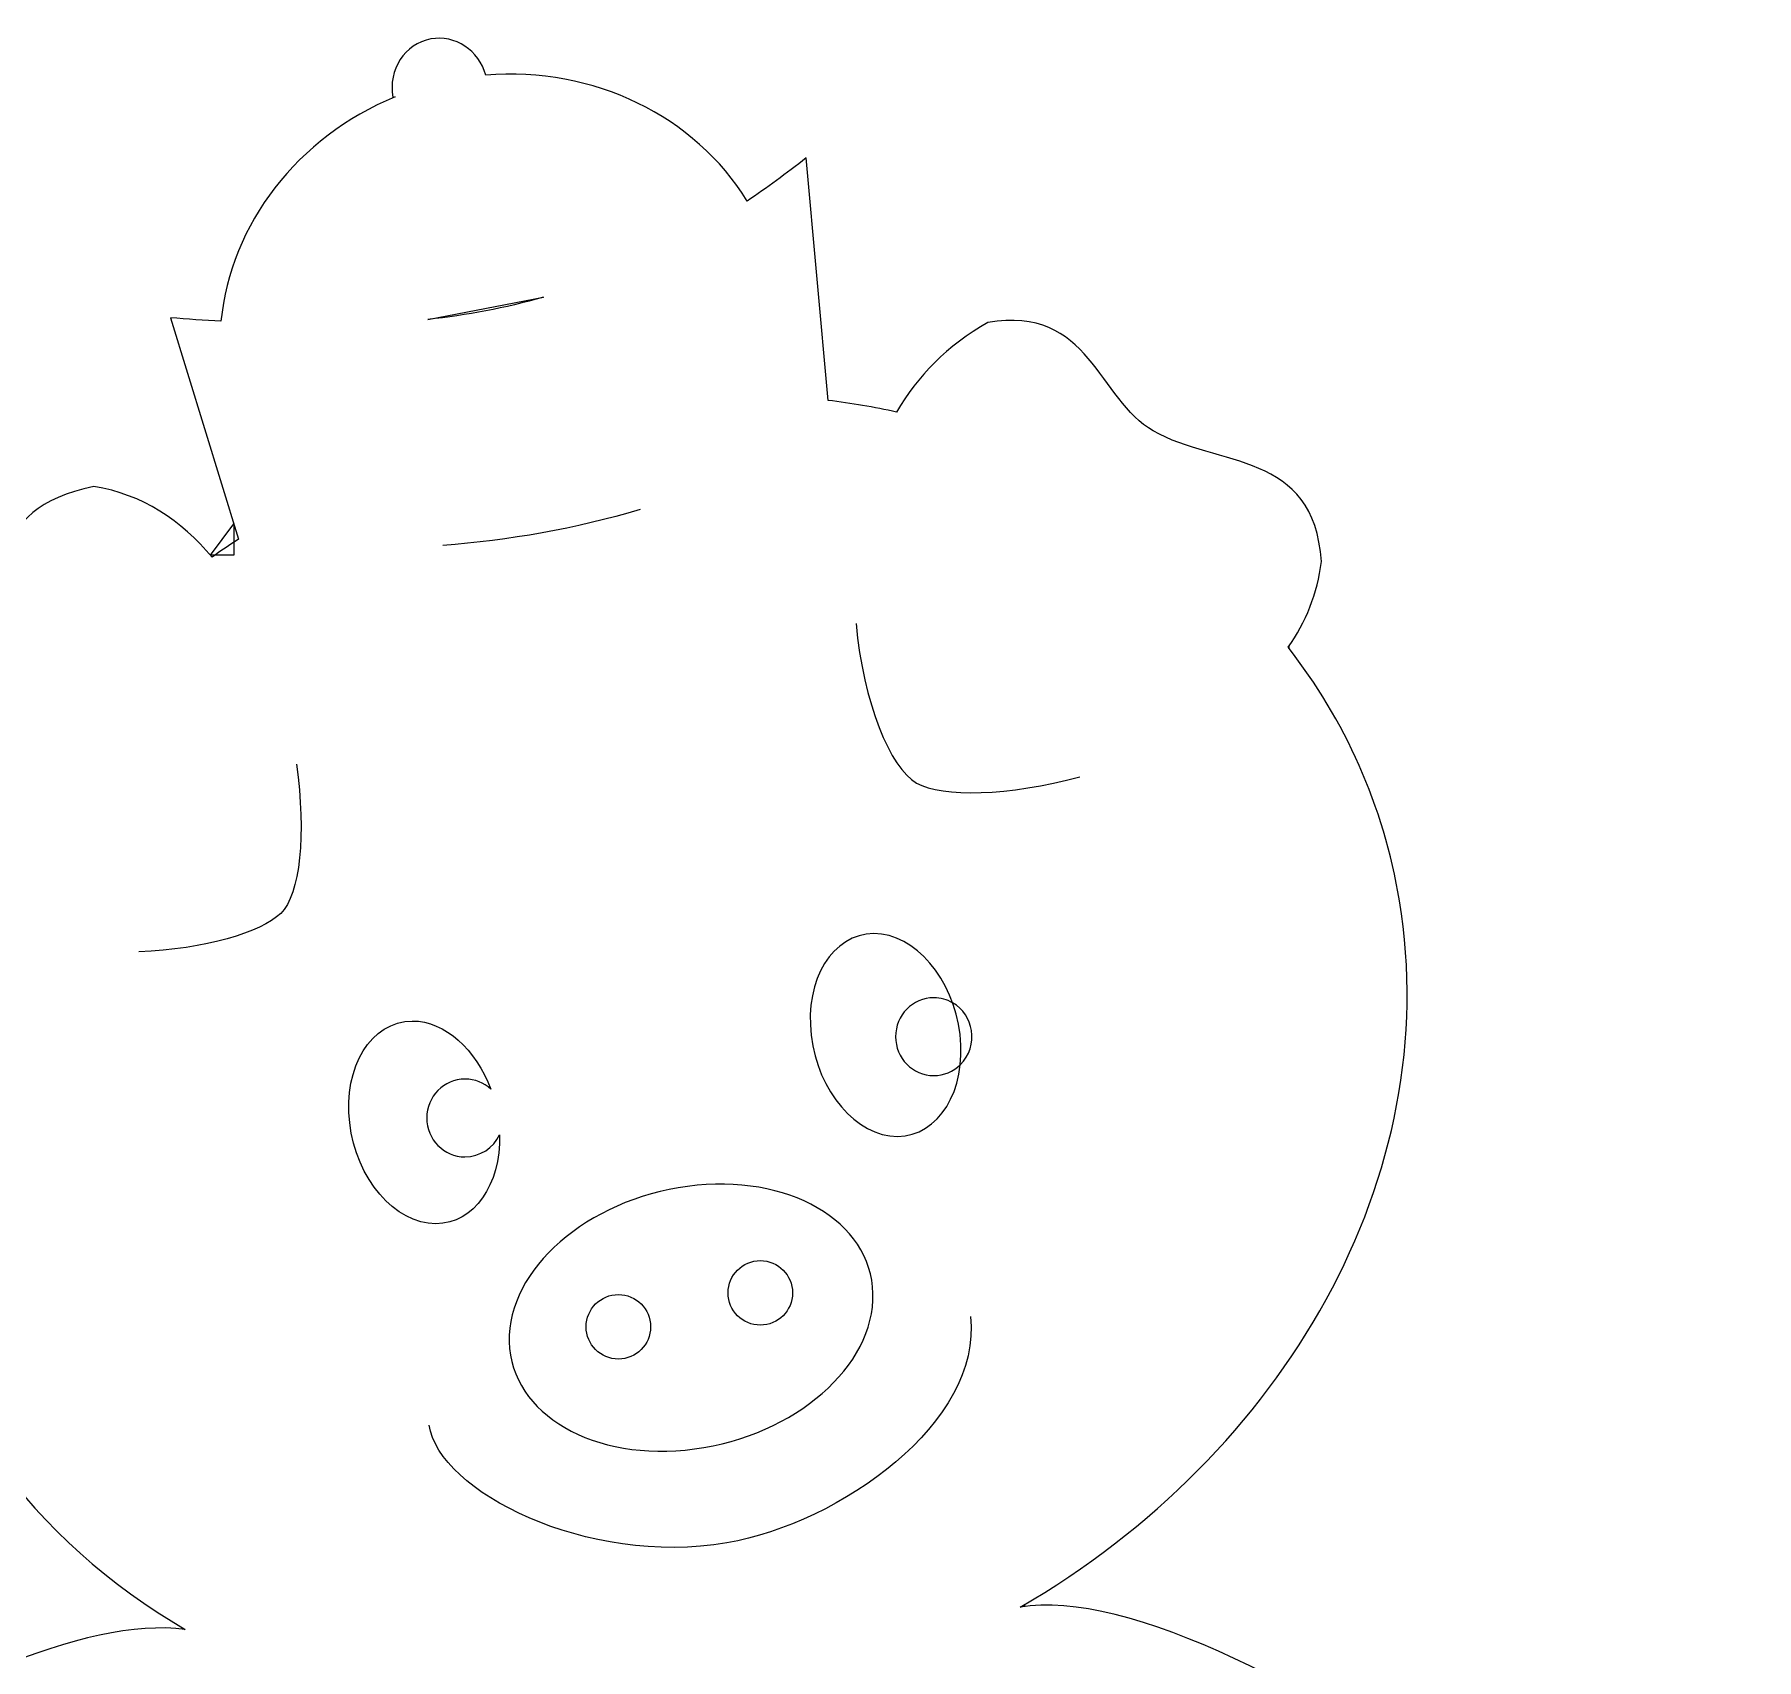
# Model space of a CAD drawing. Header units: centimetres. Extents: x -21.6 to 35.6, y -35.6 to 48.3.
# Drawn here: x 5.649 to 8.122, y 44.872 to 47.204 of the extents above; entities that cross this region are included whole.
import ezdxf

# ---------------------------------------------------------------- set-up
doc = ezdxf.new("R2010")
doc.units = ezdxf.units.CM
doc.header["$MEASUREMENT"] = 0
doc.layers.add('layer 1', color=7, linetype='Continuous')

msp = doc.modelspace()

# ---------------------------------------------------------------- linework, layer by layer
at = {"layer": 'layer 1', "color": 250, "lineweight": 9}
for points, knots in [([(6.8205, 42.46522), (6.72544, 42.68398), (6.76074, 43.27424), (6.49916, 43.29006), (6.49916, 43.29006), (6.23257, 43.24405), (6.22957, 42.66803), (6.14607, 42.45039), (6.14607, 42.45039), (6.14607, 42.45039), (6.13228, 42.20501), (6.13228, 42.20501), (6.13228, 42.20501), (6.13228, 42.20501), (5.95477, 42.3229), (5.95477, 42.3229), (5.95477, 42.3229), (5.95477, 42.3229), (5.76834, 42.19866), (5.76834, 42.19866), (5.76834, 42.19866), (5.76834, 42.19866), (5.7554, 42.45531), (5.7554, 42.45531), (5.7554, 42.45531), (5.64501, 43.06881), (5.5772, 43.67425), (5.67377, 44.32042), (5.67377, 44.32042), (5.65525, 44.30493), (5.63618, 44.28977), (5.61663, 44.27504), (5.61663, 44.27504), (5.35622, 44.07879), (5.06968, 43.99157), (4.97663, 44.11504), (4.97663, 44.11504), (4.88358, 44.23851), (5.01926, 44.47888), (5.27967, 44.67512), (5.27967, 44.67512), (5.48182, 44.82745), (5.72377, 44.93303), (5.86546, 44.91489), (5.86546, 44.91489), (5.6479, 45.04182), (5.49301, 45.24596), (5.45128, 45.49867), (5.45128, 45.49867), (5.42595, 45.65205), (5.44514, 45.806), (5.50041, 45.94986), (5.50041, 45.94986), (5.44062, 45.98345), (5.39011, 46.03239), (5.35957, 46.10109), (5.35957, 46.10109), (5.32116, 46.24938), (5.46807, 46.26933), (5.54485, 46.34405), (5.54485, 46.34405), (5.60939, 46.40684), (5.575, 46.52365), (5.73453, 46.55508), (5.73453, 46.55508), (5.80424, 46.54418), (5.86032, 46.50613), (5.90418, 46.45385), (5.90418, 46.45385), (5.91662, 46.46261), (5.92927, 46.47117), (5.94211, 46.47952), (5.94211, 46.47952), (5.94211, 46.47952), (5.84455, 46.79729), (5.84455, 46.79729), (5.84455, 46.79729), (5.86903, 46.79542), (5.89314, 46.7937), (5.91694, 46.79226), (5.91694, 46.79226), (5.93064, 46.93156), (6.02659, 47.05702), (6.16696, 47.11442), (6.16696, 47.11442), (6.16696, 47.11442), (6.16378, 47.11383), (6.16378, 47.11383), (6.16378, 47.11383), (6.15653, 47.15323), (6.18087, 47.19072), (6.21814, 47.19757), (6.21814, 47.19757), (6.25317, 47.20401), (6.28715, 47.18109), (6.29712, 47.14559), (6.29712, 47.14559), (6.45256, 47.15845), (6.59774, 47.08637), (6.67232, 46.96492), (6.67232, 46.96492), (6.70025, 46.98367), (6.72851, 47.00428), (6.75719, 47.02688), (6.75719, 47.02688), (6.75719, 47.02688), (6.78848, 46.67873), (6.78848, 46.67873), (6.78848, 46.67873), (6.82187, 46.67459), (6.85474, 46.66902), (6.88697, 46.66212), (6.88697, 46.66212), (6.91694, 46.71329), (6.95957, 46.75804), (7.01813, 46.79035), (7.01813, 46.79035), (7.16383, 46.81653), (7.17705, 46.67909), (7.25551, 46.6349), (7.25551, 46.6349), (7.34886, 46.58233), (7.48599, 46.60662), (7.49681, 46.44747), (7.49681, 46.44747), (7.49131, 46.40141), (7.4742, 46.36043), (7.44908, 46.32438), (7.44908, 46.32438), (7.53031, 46.22043), (7.58628, 46.09759), (7.60894, 45.96044), (7.60894, 45.96044), (7.67411, 45.56591), (7.44463, 45.16773), (7.06452, 44.94661), (7.06452, 44.94661), (7.21333, 44.97382), (7.51408, 44.82293), (7.7259, 44.64906), (7.7259, 44.64906), (7.97794, 44.44218), (8.12156, 44.19641), (8.02346, 44.07691), (8.02346, 44.07691), (7.92537, 43.95741), (7.64153, 44.06588), (7.38949, 44.27276), (7.38949, 44.27276), (7.3519, 44.30362), (7.31463, 44.3368), (7.27875, 44.37133), (7.27875, 44.37133), (7.41943, 43.73308), (7.35141, 43.08417), (7.19709, 42.46628), (7.19709, 42.46628), (7.19709, 42.46628), (7.18405, 42.22623), (7.18405, 42.22623), (7.18405, 42.22623), (7.18405, 42.22623), (7.01256, 42.34413), (7.01256, 42.34413), (7.01256, 42.34413), (7.01256, 42.34413), (6.83246, 42.21989), (6.83246, 42.21989), (6.83246, 42.21989), (6.83246, 42.21989), (6.8205, 42.46522), (6.8205, 42.46522)], [0, 0, 0, 0, 0.0227273, 0.0227273, 0.0227273, 0.0227273, 0.0454545, 0.0454545, 0.0454545, 0.0454545, 0.0681818, 0.0681818, 0.0681818, 0.0681818, 0.0909091, 0.0909091, 0.0909091, 0.0909091, 0.1136364, 0.1136364, 0.1136364, 0.1136364, 0.1363636, 0.1363636, 0.1363636, 0.1363636, 0.1590909, 0.1590909, 0.1590909, 0.1590909, 0.1818182, 0.1818182, 0.1818182, 0.1818182, 0.2045455, 0.2045455, 0.2045455, 0.2045455, 0.2272727, 0.2272727, 0.2272727, 0.2272727, 0.25, 0.25, 0.25, 0.25, 0.2727273, 0.2727273, 0.2727273, 0.2727273, 0.2954545, 0.2954545, 0.2954545, 0.2954545, 0.3181818, 0.3181818, 0.3181818, 0.3181818, 0.3409091, 0.3409091, 0.3409091, 0.3409091, 0.3636364, 0.3636364, 0.3636364, 0.3636364, 0.3863636, 0.3863636, 0.3863636, 0.3863636, 0.4090909, 0.4090909, 0.4090909, 0.4090909, 0.4318182, 0.4318182, 0.4318182, 0.4318182, 0.4545455, 0.4545455, 0.4545455, 0.4545455, 0.4772727, 0.4772727, 0.4772727, 0.4772727, 0.5, 0.5, 0.5, 0.5, 0.5227273, 0.5227273, 0.5227273, 0.5227273, 0.5454545, 0.5454545, 0.5454545, 0.5454545, 0.5681818, 0.5681818, 0.5681818, 0.5681818, 0.5909091, 0.5909091, 0.5909091, 0.5909091, 0.6136364, 0.6136364, 0.6136364, 0.6136364, 0.6363636, 0.6363636, 0.6363636, 0.6363636, 0.6590909, 0.6590909, 0.6590909, 0.6590909, 0.6818182, 0.6818182, 0.6818182, 0.6818182, 0.7045455, 0.7045455, 0.7045455, 0.7045455, 0.7272727, 0.7272727, 0.7272727, 0.7272727, 0.75, 0.75, 0.75, 0.75, 0.7727273, 0.7727273, 0.7727273, 0.7727273, 0.7954545, 0.7954545, 0.7954545, 0.7954545, 0.8181818, 0.8181818, 0.8181818, 0.8181818, 0.8409091, 0.8409091, 0.8409091, 0.8409091, 0.8636364, 0.8636364, 0.8636364, 0.8636364, 0.8863636, 0.8863636, 0.8863636, 0.8863636, 0.9090909, 0.9090909, 0.9090909, 0.9090909, 0.9318182, 0.9318182, 0.9318182, 0.9318182, 0.9545455, 0.9545455, 0.9545455, 0.9545455, 1, 1, 1, 1]), ([(6.37982, 46.82676), (6.37982, 46.82676), (6.21415, 46.79498), (6.21415, 46.79498), (6.21415, 46.79498), (6.26982, 46.80108), (6.32479, 46.81121), (6.37982, 46.82676)], [0, 0, 0, 0, 0.3333333, 0.3333333, 0.3333333, 0.3333333, 1, 1, 1, 1]), ([(5.93531, 46.50167), (5.93531, 46.50167), (5.90193, 46.45651), (5.90193, 46.45651), (5.90193, 46.45651), (5.90193, 46.45651), (5.93531, 46.45651), (5.93531, 46.45651), (5.93531, 46.45651), (5.93531, 46.45651), (5.93531, 46.50167), (5.93531, 46.50167)], [0, 0, 0, 0, 0.25, 0.25, 0.25, 0.25, 0.5, 0.5, 0.5, 0.5, 1, 1, 1, 1]), ([(6.82877, 46.35834), (6.83884, 46.24512), (6.87759, 46.15099), (6.91569, 46.12958), (6.91569, 46.12958), (6.95286, 46.10869), (7.0476, 46.11086), (7.15013, 46.13864)], [0, 0, 0, 0, 0.3333333, 0.3333333, 0.3333333, 0.3333333, 1, 1, 1, 1]), ([(6.02521, 46.15651), (6.03959, 46.05626), (6.0304, 45.96945), (6.0027, 45.94255), (6.0027, 45.94255), (5.97408, 45.91474), (5.89426, 45.89137), (5.79912, 45.88735)], [0, 0, 0, 0, 0.3333333, 0.3333333, 0.3333333, 0.3333333, 1, 1, 1, 1]), ([(6.85418, 45.91349), (6.91323, 45.91377), (6.96871, 45.84884), (6.9781, 45.76848), (6.9781, 45.76848), (6.98749, 45.68812), (6.94723, 45.62275), (6.88818, 45.62247), (6.88818, 45.62247), (6.82913, 45.6222), (6.77365, 45.68712), (6.76426, 45.76748), (6.76426, 45.76748), (6.75487, 45.84785), (6.79513, 45.91322), (6.85418, 45.91349)], [0, 0, 0, 0, 0.2, 0.2, 0.2, 0.2, 0.4, 0.4, 0.4, 0.4, 0.6, 0.6, 0.6, 0.6, 1, 1, 1, 1]), ([(6.99424, 45.77438), (6.99718, 45.75699), (6.99187, 45.73848), (6.97836, 45.72526), (6.97836, 45.72526), (6.9685, 45.71561), (6.95509, 45.70967), (6.94032, 45.70967), (6.94032, 45.70967), (6.91001, 45.70967), (6.88544, 45.73469), (6.88544, 45.76554), (6.88544, 45.76554), (6.88544, 45.7964), (6.91001, 45.82141), (6.94032, 45.82141), (6.94032, 45.82141), (6.95016, 45.82141), (6.95939, 45.81877), (6.96738, 45.81416), (6.96738, 45.81416), (6.98252, 45.80543), (6.99192, 45.79049), (6.99424, 45.77438)], [0, 0, 0, 0, 0.1428571, 0.1428571, 0.1428571, 0.1428571, 0.2857143, 0.2857143, 0.2857143, 0.2857143, 0.4285714, 0.4285714, 0.4285714, 0.4285714, 0.5714286, 0.5714286, 0.5714286, 0.5714286, 0.7142857, 0.7142857, 0.7142857, 0.7142857, 1, 1, 1, 1]), ([(6.30429, 45.69014), (6.28321, 45.74729), (6.23854, 45.78825), (6.19162, 45.78803), (6.19162, 45.78803), (6.13257, 45.78776), (6.09231, 45.72239), (6.1017, 45.64203), (6.1017, 45.64203), (6.11109, 45.56167), (6.16657, 45.49675), (6.22562, 45.49702), (6.22562, 45.49702), (6.28015, 45.49727), (6.31867, 45.55306), (6.31684, 45.62489), (6.31684, 45.62489), (6.30802, 45.60606), (6.28913, 45.59304), (6.26726, 45.59304), (6.26726, 45.59304), (6.23695, 45.59304), (6.21238, 45.61805), (6.21238, 45.6489), (6.21238, 45.6489), (6.21238, 45.67976), (6.23695, 45.70477), (6.26726, 45.70477), (6.26726, 45.70477), (6.28153, 45.70477), (6.29453, 45.69922), (6.30429, 45.69014)], [0, 0, 0, 0, 0.1111111, 0.1111111, 0.1111111, 0.1111111, 0.2222222, 0.2222222, 0.2222222, 0.2222222, 0.3333333, 0.3333333, 0.3333333, 0.3333333, 0.4444444, 0.4444444, 0.4444444, 0.4444444, 0.5555556, 0.5555556, 0.5555556, 0.5555556, 0.6666667, 0.6666667, 0.6666667, 0.6666667, 0.7777778, 0.7777778, 0.7777778, 0.7777778, 1, 1, 1, 1]), ([(6.58695, 45.55071), (6.73118, 45.56988), (6.85031, 45.50104), (6.85302, 45.39695), (6.85302, 45.39695), (6.85574, 45.29286), (6.74102, 45.19294), (6.59678, 45.17377), (6.59678, 45.17377), (6.45255, 45.1546), (6.33342, 45.22344), (6.33071, 45.32753), (6.33071, 45.32753), (6.32799, 45.43162), (6.44271, 45.53154), (6.58695, 45.55071)], [0, 0, 0, 0, 0.2, 0.2, 0.2, 0.2, 0.4, 0.4, 0.4, 0.4, 0.6, 0.6, 0.6, 0.6, 1, 1, 1, 1]), ([(6.69124, 45.44411), (6.66567, 45.44411), (6.64495, 45.42338), (6.64495, 45.39781), (6.64495, 45.39781), (6.64494, 45.37224), (6.66567, 45.35151), (6.69124, 45.35151), (6.69124, 45.35151), (6.71682, 45.35151), (6.73754, 45.37224), (6.73754, 45.39781), (6.73754, 45.39781), (6.73755, 45.42338), (6.71682, 45.44411), (6.69124, 45.44411)], [0, 0, 0, 0, 0.2, 0.2, 0.2, 0.2, 0.4, 0.4, 0.4, 0.4, 0.6, 0.6, 0.6, 0.6, 1, 1, 1, 1]), ([(6.69124, 45.44411), (6.66567, 45.44411), (6.64495, 45.42338), (6.64495, 45.39781), (6.64495, 45.39781), (6.64494, 45.37224), (6.66567, 45.35151), (6.69124, 45.35151), (6.69124, 45.35151), (6.71682, 45.35151), (6.73754, 45.37224), (6.73754, 45.39781), (6.73754, 45.39781), (6.73755, 45.42338), (6.71682, 45.44411), (6.69124, 45.44411)], [0, 0, 0, 0, 0.2, 0.2, 0.2, 0.2, 0.4, 0.4, 0.4, 0.4, 0.6, 0.6, 0.6, 0.6, 1, 1, 1, 1]), ([(6.69124, 45.44411), (6.66567, 45.44411), (6.64495, 45.42338), (6.64495, 45.39781), (6.64495, 45.39781), (6.64494, 45.37224), (6.66567, 45.35151), (6.69124, 45.35151), (6.69124, 45.35151), (6.71682, 45.35151), (6.73754, 45.37224), (6.73754, 45.39781), (6.73754, 45.39781), (6.73755, 45.42338), (6.71682, 45.44411), (6.69124, 45.44411)], [0, 0, 0, 0, 0.2, 0.2, 0.2, 0.2, 0.4, 0.4, 0.4, 0.4, 0.6, 0.6, 0.6, 0.6, 1, 1, 1, 1]), ([(6.69124, 45.44411), (6.66567, 45.44411), (6.64495, 45.42338), (6.64495, 45.39781), (6.64495, 45.39781), (6.64494, 45.37224), (6.66567, 45.35151), (6.69124, 45.35151), (6.69124, 45.35151), (6.71682, 45.35151), (6.73754, 45.37224), (6.73754, 45.39781), (6.73754, 45.39781), (6.73755, 45.42338), (6.71682, 45.44411), (6.69124, 45.44411)], [0, 0, 0, 0, 0.2, 0.2, 0.2, 0.2, 0.4, 0.4, 0.4, 0.4, 0.6, 0.6, 0.6, 0.6, 1, 1, 1, 1]), ([(6.69124, 45.44411), (6.66567, 45.44411), (6.64495, 45.42338), (6.64495, 45.39781), (6.64495, 45.39781), (6.64494, 45.37224), (6.66567, 45.35151), (6.69124, 45.35151), (6.69124, 45.35151), (6.71682, 45.35151), (6.73754, 45.37224), (6.73754, 45.39781), (6.73754, 45.39781), (6.73755, 45.42338), (6.71682, 45.44411), (6.69124, 45.44411)], [0, 0, 0, 0, 0.2, 0.2, 0.2, 0.2, 0.4, 0.4, 0.4, 0.4, 0.6, 0.6, 0.6, 0.6, 1, 1, 1, 1]), ([(6.69124, 45.44411), (6.66567, 45.44411), (6.64495, 45.42338), (6.64495, 45.39781), (6.64495, 45.39781), (6.64494, 45.37224), (6.66567, 45.35151), (6.69124, 45.35151), (6.69124, 45.35151), (6.71682, 45.35151), (6.73754, 45.37224), (6.73754, 45.39781), (6.73754, 45.39781), (6.73755, 45.42338), (6.71682, 45.44411), (6.69124, 45.44411)], [0, 0, 0, 0, 0.2, 0.2, 0.2, 0.2, 0.4, 0.4, 0.4, 0.4, 0.6, 0.6, 0.6, 0.6, 1, 1, 1, 1]), ([(6.69124, 45.44411), (6.66567, 45.44411), (6.64495, 45.42338), (6.64495, 45.39781), (6.64495, 45.39781), (6.64494, 45.37224), (6.66567, 45.35151), (6.69124, 45.35151), (6.69124, 45.35151), (6.71682, 45.35151), (6.73754, 45.37224), (6.73754, 45.39781), (6.73754, 45.39781), (6.73755, 45.42338), (6.71682, 45.44411), (6.69124, 45.44411)], [0, 0, 0, 0, 0.2, 0.2, 0.2, 0.2, 0.4, 0.4, 0.4, 0.4, 0.6, 0.6, 0.6, 0.6, 1, 1, 1, 1]), ([(6.69124, 45.44411), (6.66567, 45.44411), (6.64495, 45.42338), (6.64495, 45.39781), (6.64495, 45.39781), (6.64494, 45.37224), (6.66567, 45.35151), (6.69124, 45.35151), (6.69124, 45.35151), (6.71682, 45.35151), (6.73754, 45.37224), (6.73754, 45.39781), (6.73754, 45.39781), (6.73755, 45.42338), (6.71682, 45.44411), (6.69124, 45.44411)], [0, 0, 0, 0, 0.2, 0.2, 0.2, 0.2, 0.4, 0.4, 0.4, 0.4, 0.6, 0.6, 0.6, 0.6, 1, 1, 1, 1]), ([(6.69124, 45.44411), (6.66567, 45.44411), (6.64495, 45.42338), (6.64495, 45.39781), (6.64495, 45.39781), (6.64494, 45.37224), (6.66567, 45.35151), (6.69124, 45.35151), (6.69124, 45.35151), (6.71682, 45.35151), (6.73754, 45.37224), (6.73754, 45.39781), (6.73754, 45.39781), (6.73755, 45.42338), (6.71682, 45.44411), (6.69124, 45.44411)], [0, 0, 0, 0, 0.2, 0.2, 0.2, 0.2, 0.4, 0.4, 0.4, 0.4, 0.6, 0.6, 0.6, 0.6, 1, 1, 1, 1]), ([(6.69124, 45.44411), (6.66567, 45.44411), (6.64495, 45.42338), (6.64495, 45.39781), (6.64495, 45.39781), (6.64494, 45.37224), (6.66567, 45.35151), (6.69124, 45.35151), (6.69124, 45.35151), (6.71682, 45.35151), (6.73754, 45.37224), (6.73754, 45.39781), (6.73754, 45.39781), (6.73755, 45.42338), (6.71682, 45.44411), (6.69124, 45.44411)], [0, 0, 0, 0, 0.2, 0.2, 0.2, 0.2, 0.4, 0.4, 0.4, 0.4, 0.6, 0.6, 0.6, 0.6, 1, 1, 1, 1]), ([(6.69124, 45.44411), (6.66567, 45.44411), (6.64495, 45.42338), (6.64495, 45.39781), (6.64495, 45.39781), (6.64494, 45.37224), (6.66567, 45.35151), (6.69124, 45.35151), (6.69124, 45.35151), (6.71682, 45.35151), (6.73754, 45.37224), (6.73754, 45.39781), (6.73754, 45.39781), (6.73755, 45.42338), (6.71682, 45.44411), (6.69124, 45.44411)], [0, 0, 0, 0, 0.2, 0.2, 0.2, 0.2, 0.4, 0.4, 0.4, 0.4, 0.6, 0.6, 0.6, 0.6, 1, 1, 1, 1]), ([(6.69124, 45.44411), (6.66567, 45.44411), (6.64495, 45.42338), (6.64495, 45.39781), (6.64495, 45.39781), (6.64494, 45.37224), (6.66567, 45.35151), (6.69124, 45.35151), (6.69124, 45.35151), (6.71682, 45.35151), (6.73754, 45.37224), (6.73754, 45.39781), (6.73754, 45.39781), (6.73755, 45.42338), (6.71682, 45.44411), (6.69124, 45.44411)], [0, 0, 0, 0, 0.2, 0.2, 0.2, 0.2, 0.4, 0.4, 0.4, 0.4, 0.6, 0.6, 0.6, 0.6, 1, 1, 1, 1]), ([(6.69124, 45.44411), (6.66567, 45.44411), (6.64495, 45.42338), (6.64495, 45.39781), (6.64495, 45.39781), (6.64494, 45.37224), (6.66567, 45.35151), (6.69124, 45.35151), (6.69124, 45.35151), (6.71682, 45.35151), (6.73754, 45.37224), (6.73754, 45.39781), (6.73754, 45.39781), (6.73755, 45.42338), (6.71682, 45.44411), (6.69124, 45.44411)], [0, 0, 0, 0, 0.2, 0.2, 0.2, 0.2, 0.4, 0.4, 0.4, 0.4, 0.6, 0.6, 0.6, 0.6, 1, 1, 1, 1]), ([(6.69124, 45.44411), (6.66567, 45.44411), (6.64495, 45.42338), (6.64495, 45.39781), (6.64495, 45.39781), (6.64494, 45.37224), (6.66567, 45.35151), (6.69124, 45.35151), (6.69124, 45.35151), (6.71682, 45.35151), (6.73754, 45.37224), (6.73754, 45.39781), (6.73754, 45.39781), (6.73755, 45.42338), (6.71682, 45.44411), (6.69124, 45.44411)], [0, 0, 0, 0, 0.2, 0.2, 0.2, 0.2, 0.4, 0.4, 0.4, 0.4, 0.6, 0.6, 0.6, 0.6, 1, 1, 1, 1]), ([(6.69124, 45.44411), (6.66567, 45.44411), (6.64495, 45.42338), (6.64495, 45.39781), (6.64495, 45.39781), (6.64494, 45.37224), (6.66567, 45.35151), (6.69124, 45.35151), (6.69124, 45.35151), (6.71682, 45.35151), (6.73754, 45.37224), (6.73754, 45.39781), (6.73754, 45.39781), (6.73755, 45.42338), (6.71682, 45.44411), (6.69124, 45.44411)], [0, 0, 0, 0, 0.2, 0.2, 0.2, 0.2, 0.4, 0.4, 0.4, 0.4, 0.6, 0.6, 0.6, 0.6, 1, 1, 1, 1]), ([(6.69124, 45.44411), (6.66567, 45.44411), (6.64495, 45.42338), (6.64495, 45.39781), (6.64495, 45.39781), (6.64494, 45.37224), (6.66567, 45.35151), (6.69124, 45.35151), (6.69124, 45.35151), (6.71682, 45.35151), (6.73754, 45.37224), (6.73754, 45.39781), (6.73754, 45.39781), (6.73755, 45.42338), (6.71682, 45.44411), (6.69124, 45.44411)], [0, 0, 0, 0, 0.2, 0.2, 0.2, 0.2, 0.4, 0.4, 0.4, 0.4, 0.6, 0.6, 0.6, 0.6, 1, 1, 1, 1]), ([(6.69124, 45.44411), (6.66567, 45.44411), (6.64495, 45.42338), (6.64495, 45.39781), (6.64495, 45.39781), (6.64494, 45.37224), (6.66567, 45.35151), (6.69124, 45.35151), (6.69124, 45.35151), (6.71682, 45.35151), (6.73754, 45.37224), (6.73754, 45.39781), (6.73754, 45.39781), (6.73755, 45.42338), (6.71682, 45.44411), (6.69124, 45.44411)], [0, 0, 0, 0, 0.2, 0.2, 0.2, 0.2, 0.4, 0.4, 0.4, 0.4, 0.6, 0.6, 0.6, 0.6, 1, 1, 1, 1]), ([(6.69124, 45.44411), (6.66567, 45.44411), (6.64495, 45.42338), (6.64495, 45.39781), (6.64495, 45.39781), (6.64494, 45.37224), (6.66567, 45.35151), (6.69124, 45.35151), (6.69124, 45.35151), (6.71682, 45.35151), (6.73754, 45.37224), (6.73754, 45.39781), (6.73754, 45.39781), (6.73755, 45.42338), (6.71682, 45.44411), (6.69124, 45.44411)], [0, 0, 0, 0, 0.2, 0.2, 0.2, 0.2, 0.4, 0.4, 0.4, 0.4, 0.6, 0.6, 0.6, 0.6, 1, 1, 1, 1]), ([(6.69124, 45.44411), (6.66567, 45.44411), (6.64495, 45.42338), (6.64495, 45.39781), (6.64495, 45.39781), (6.64494, 45.37224), (6.66567, 45.35151), (6.69124, 45.35151), (6.69124, 45.35151), (6.71682, 45.35151), (6.73754, 45.37224), (6.73754, 45.39781), (6.73754, 45.39781), (6.73755, 45.42338), (6.71682, 45.44411), (6.69124, 45.44411)], [0, 0, 0, 0, 0.2, 0.2, 0.2, 0.2, 0.4, 0.4, 0.4, 0.4, 0.6, 0.6, 0.6, 0.6, 1, 1, 1, 1]), ([(6.69124, 45.44411), (6.66567, 45.44411), (6.64495, 45.42338), (6.64495, 45.39781), (6.64495, 45.39781), (6.64494, 45.37224), (6.66567, 45.35151), (6.69124, 45.35151), (6.69124, 45.35151), (6.71682, 45.35151), (6.73754, 45.37224), (6.73754, 45.39781), (6.73754, 45.39781), (6.73755, 45.42338), (6.71682, 45.44411), (6.69124, 45.44411)], [0, 0, 0, 0, 0.2, 0.2, 0.2, 0.2, 0.4, 0.4, 0.4, 0.4, 0.6, 0.6, 0.6, 0.6, 1, 1, 1, 1]), ([(6.69124, 45.44411), (6.66567, 45.44411), (6.64495, 45.42338), (6.64495, 45.39781), (6.64495, 45.39781), (6.64494, 45.37224), (6.66567, 45.35151), (6.69124, 45.35151), (6.69124, 45.35151), (6.71682, 45.35151), (6.73754, 45.37224), (6.73754, 45.39781), (6.73754, 45.39781), (6.73755, 45.42338), (6.71682, 45.44411), (6.69124, 45.44411)], [0, 0, 0, 0, 0.2, 0.2, 0.2, 0.2, 0.4, 0.4, 0.4, 0.4, 0.6, 0.6, 0.6, 0.6, 1, 1, 1, 1]), ([(6.5338, 45.34916), (6.5338, 45.37473), (6.51307, 45.39546), (6.4875, 45.39546), (6.4875, 45.39546), (6.46192, 45.39546), (6.44119, 45.37473), (6.44119, 45.34916), (6.44119, 45.34916), (6.44118, 45.32359), (6.46192, 45.30286), (6.48749, 45.30286), (6.48749, 45.30286), (6.51307, 45.30286), (6.5338, 45.32359), (6.5338, 45.34916)], [0, 0, 0, 0, 0.2, 0.2, 0.2, 0.2, 0.4, 0.4, 0.4, 0.4, 0.6, 0.6, 0.6, 0.6, 1, 1, 1, 1]), ([(6.5338, 45.34916), (6.5338, 45.37473), (6.51307, 45.39546), (6.4875, 45.39546), (6.4875, 45.39546), (6.46192, 45.39546), (6.44119, 45.37473), (6.44119, 45.34916), (6.44119, 45.34916), (6.44118, 45.32359), (6.46192, 45.30286), (6.48749, 45.30286), (6.48749, 45.30286), (6.51307, 45.30286), (6.5338, 45.32359), (6.5338, 45.34916)], [0, 0, 0, 0, 0.2, 0.2, 0.2, 0.2, 0.4, 0.4, 0.4, 0.4, 0.6, 0.6, 0.6, 0.6, 1, 1, 1, 1]), ([(6.5338, 45.34916), (6.5338, 45.37473), (6.51307, 45.39546), (6.4875, 45.39546), (6.4875, 45.39546), (6.46192, 45.39546), (6.44119, 45.37473), (6.44119, 45.34916), (6.44119, 45.34916), (6.44118, 45.32359), (6.46192, 45.30286), (6.48749, 45.30286), (6.48749, 45.30286), (6.51307, 45.30286), (6.5338, 45.32359), (6.5338, 45.34916)], [0, 0, 0, 0, 0.2, 0.2, 0.2, 0.2, 0.4, 0.4, 0.4, 0.4, 0.6, 0.6, 0.6, 0.6, 1, 1, 1, 1]), ([(6.5338, 45.34916), (6.5338, 45.37473), (6.51307, 45.39546), (6.4875, 45.39546), (6.4875, 45.39546), (6.46192, 45.39546), (6.44119, 45.37473), (6.44119, 45.34916), (6.44119, 45.34916), (6.44118, 45.32359), (6.46192, 45.30286), (6.48749, 45.30286), (6.48749, 45.30286), (6.51307, 45.30286), (6.5338, 45.32359), (6.5338, 45.34916)], [0, 0, 0, 0, 0.2, 0.2, 0.2, 0.2, 0.4, 0.4, 0.4, 0.4, 0.6, 0.6, 0.6, 0.6, 1, 1, 1, 1]), ([(6.5338, 45.34916), (6.5338, 45.37473), (6.51307, 45.39546), (6.4875, 45.39546), (6.4875, 45.39546), (6.46192, 45.39546), (6.44119, 45.37473), (6.44119, 45.34916), (6.44119, 45.34916), (6.44118, 45.32359), (6.46192, 45.30286), (6.48749, 45.30286), (6.48749, 45.30286), (6.51307, 45.30286), (6.5338, 45.32359), (6.5338, 45.34916)], [0, 0, 0, 0, 0.2, 0.2, 0.2, 0.2, 0.4, 0.4, 0.4, 0.4, 0.6, 0.6, 0.6, 0.6, 1, 1, 1, 1]), ([(6.5338, 45.34916), (6.5338, 45.37473), (6.51307, 45.39546), (6.4875, 45.39546), (6.4875, 45.39546), (6.46192, 45.39546), (6.44119, 45.37473), (6.44119, 45.34916), (6.44119, 45.34916), (6.44118, 45.32359), (6.46192, 45.30286), (6.48749, 45.30286), (6.48749, 45.30286), (6.51307, 45.30286), (6.5338, 45.32359), (6.5338, 45.34916)], [0, 0, 0, 0, 0.2, 0.2, 0.2, 0.2, 0.4, 0.4, 0.4, 0.4, 0.6, 0.6, 0.6, 0.6, 1, 1, 1, 1]), ([(6.5338, 45.34916), (6.5338, 45.37473), (6.51307, 45.39546), (6.4875, 45.39546), (6.4875, 45.39546), (6.46192, 45.39546), (6.44119, 45.37473), (6.44119, 45.34916), (6.44119, 45.34916), (6.44118, 45.32359), (6.46192, 45.30286), (6.48749, 45.30286), (6.48749, 45.30286), (6.51307, 45.30286), (6.5338, 45.32359), (6.5338, 45.34916)], [0, 0, 0, 0, 0.2, 0.2, 0.2, 0.2, 0.4, 0.4, 0.4, 0.4, 0.6, 0.6, 0.6, 0.6, 1, 1, 1, 1]), ([(6.5338, 45.34916), (6.5338, 45.37473), (6.51307, 45.39546), (6.4875, 45.39546), (6.4875, 45.39546), (6.46192, 45.39546), (6.44119, 45.37473), (6.44119, 45.34916), (6.44119, 45.34916), (6.44118, 45.32359), (6.46192, 45.30286), (6.48749, 45.30286), (6.48749, 45.30286), (6.51307, 45.30286), (6.5338, 45.32359), (6.5338, 45.34916)], [0, 0, 0, 0, 0.2, 0.2, 0.2, 0.2, 0.4, 0.4, 0.4, 0.4, 0.6, 0.6, 0.6, 0.6, 1, 1, 1, 1]), ([(6.5338, 45.34916), (6.5338, 45.37473), (6.51307, 45.39546), (6.4875, 45.39546), (6.4875, 45.39546), (6.46192, 45.39546), (6.44119, 45.37473), (6.44119, 45.34916), (6.44119, 45.34916), (6.44118, 45.32359), (6.46192, 45.30286), (6.48749, 45.30286), (6.48749, 45.30286), (6.51307, 45.30286), (6.5338, 45.32359), (6.5338, 45.34916)], [0, 0, 0, 0, 0.2, 0.2, 0.2, 0.2, 0.4, 0.4, 0.4, 0.4, 0.6, 0.6, 0.6, 0.6, 1, 1, 1, 1]), ([(6.5338, 45.34916), (6.5338, 45.37473), (6.51307, 45.39546), (6.4875, 45.39546), (6.4875, 45.39546), (6.46192, 45.39546), (6.44119, 45.37473), (6.44119, 45.34916), (6.44119, 45.34916), (6.44118, 45.32359), (6.46192, 45.30286), (6.48749, 45.30286), (6.48749, 45.30286), (6.51307, 45.30286), (6.5338, 45.32359), (6.5338, 45.34916)], [0, 0, 0, 0, 0.2, 0.2, 0.2, 0.2, 0.4, 0.4, 0.4, 0.4, 0.6, 0.6, 0.6, 0.6, 1, 1, 1, 1]), ([(6.5338, 45.34916), (6.5338, 45.37473), (6.51307, 45.39546), (6.4875, 45.39546), (6.4875, 45.39546), (6.46192, 45.39546), (6.44119, 45.37473), (6.44119, 45.34916), (6.44119, 45.34916), (6.44118, 45.32359), (6.46192, 45.30286), (6.48749, 45.30286), (6.48749, 45.30286), (6.51307, 45.30286), (6.5338, 45.32359), (6.5338, 45.34916)], [0, 0, 0, 0, 0.2, 0.2, 0.2, 0.2, 0.4, 0.4, 0.4, 0.4, 0.6, 0.6, 0.6, 0.6, 1, 1, 1, 1]), ([(6.5338, 45.34916), (6.5338, 45.37473), (6.51307, 45.39546), (6.4875, 45.39546), (6.4875, 45.39546), (6.46192, 45.39546), (6.44119, 45.37473), (6.44119, 45.34916), (6.44119, 45.34916), (6.44118, 45.32359), (6.46192, 45.30286), (6.48749, 45.30286), (6.48749, 45.30286), (6.51307, 45.30286), (6.5338, 45.32359), (6.5338, 45.34916)], [0, 0, 0, 0, 0.2, 0.2, 0.2, 0.2, 0.4, 0.4, 0.4, 0.4, 0.6, 0.6, 0.6, 0.6, 1, 1, 1, 1]), ([(6.5338, 45.34916), (6.5338, 45.37473), (6.51307, 45.39546), (6.4875, 45.39546), (6.4875, 45.39546), (6.46192, 45.39546), (6.44119, 45.37473), (6.44119, 45.34916), (6.44119, 45.34916), (6.44118, 45.32359), (6.46192, 45.30286), (6.48749, 45.30286), (6.48749, 45.30286), (6.51307, 45.30286), (6.5338, 45.32359), (6.5338, 45.34916)], [0, 0, 0, 0, 0.2, 0.2, 0.2, 0.2, 0.4, 0.4, 0.4, 0.4, 0.6, 0.6, 0.6, 0.6, 1, 1, 1, 1]), ([(6.5338, 45.34916), (6.5338, 45.37473), (6.51307, 45.39546), (6.4875, 45.39546), (6.4875, 45.39546), (6.46192, 45.39546), (6.44119, 45.37473), (6.44119, 45.34916), (6.44119, 45.34916), (6.44118, 45.32359), (6.46192, 45.30286), (6.48749, 45.30286), (6.48749, 45.30286), (6.51307, 45.30286), (6.5338, 45.32359), (6.5338, 45.34916)], [0, 0, 0, 0, 0.2, 0.2, 0.2, 0.2, 0.4, 0.4, 0.4, 0.4, 0.6, 0.6, 0.6, 0.6, 1, 1, 1, 1]), ([(6.5338, 45.34916), (6.5338, 45.37473), (6.51307, 45.39546), (6.4875, 45.39546), (6.4875, 45.39546), (6.46192, 45.39546), (6.44119, 45.37473), (6.44119, 45.34916), (6.44119, 45.34916), (6.44118, 45.32359), (6.46192, 45.30286), (6.48749, 45.30286), (6.48749, 45.30286), (6.51307, 45.30286), (6.5338, 45.32359), (6.5338, 45.34916)], [0, 0, 0, 0, 0.2, 0.2, 0.2, 0.2, 0.4, 0.4, 0.4, 0.4, 0.6, 0.6, 0.6, 0.6, 1, 1, 1, 1]), ([(6.5338, 45.34916), (6.5338, 45.37473), (6.51307, 45.39546), (6.4875, 45.39546), (6.4875, 45.39546), (6.46192, 45.39546), (6.44119, 45.37473), (6.44119, 45.34916), (6.44119, 45.34916), (6.44118, 45.32359), (6.46192, 45.30286), (6.48749, 45.30286), (6.48749, 45.30286), (6.51307, 45.30286), (6.5338, 45.32359), (6.5338, 45.34916)], [0, 0, 0, 0, 0.2, 0.2, 0.2, 0.2, 0.4, 0.4, 0.4, 0.4, 0.6, 0.6, 0.6, 0.6, 1, 1, 1, 1]), ([(6.5338, 45.34916), (6.5338, 45.37473), (6.51307, 45.39546), (6.4875, 45.39546), (6.4875, 45.39546), (6.46192, 45.39546), (6.44119, 45.37473), (6.44119, 45.34916), (6.44119, 45.34916), (6.44118, 45.32359), (6.46192, 45.30286), (6.48749, 45.30286), (6.48749, 45.30286), (6.51307, 45.30286), (6.5338, 45.32359), (6.5338, 45.34916)], [0, 0, 0, 0, 0.2, 0.2, 0.2, 0.2, 0.4, 0.4, 0.4, 0.4, 0.6, 0.6, 0.6, 0.6, 1, 1, 1, 1]), ([(6.5338, 45.34916), (6.5338, 45.37473), (6.51307, 45.39546), (6.4875, 45.39546), (6.4875, 45.39546), (6.46192, 45.39546), (6.44119, 45.37473), (6.44119, 45.34916), (6.44119, 45.34916), (6.44118, 45.32359), (6.46192, 45.30286), (6.48749, 45.30286), (6.48749, 45.30286), (6.51307, 45.30286), (6.5338, 45.32359), (6.5338, 45.34916)], [0, 0, 0, 0, 0.2, 0.2, 0.2, 0.2, 0.4, 0.4, 0.4, 0.4, 0.6, 0.6, 0.6, 0.6, 1, 1, 1, 1]), ([(6.5338, 45.34916), (6.5338, 45.37473), (6.51307, 45.39546), (6.4875, 45.39546), (6.4875, 45.39546), (6.46192, 45.39546), (6.44119, 45.37473), (6.44119, 45.34916), (6.44119, 45.34916), (6.44118, 45.32359), (6.46192, 45.30286), (6.48749, 45.30286), (6.48749, 45.30286), (6.51307, 45.30286), (6.5338, 45.32359), (6.5338, 45.34916)], [0, 0, 0, 0, 0.2, 0.2, 0.2, 0.2, 0.4, 0.4, 0.4, 0.4, 0.6, 0.6, 0.6, 0.6, 1, 1, 1, 1]), ([(6.5338, 45.34916), (6.5338, 45.37473), (6.51307, 45.39546), (6.4875, 45.39546), (6.4875, 45.39546), (6.46192, 45.39546), (6.44119, 45.37473), (6.44119, 45.34916), (6.44119, 45.34916), (6.44118, 45.32359), (6.46192, 45.30286), (6.48749, 45.30286), (6.48749, 45.30286), (6.51307, 45.30286), (6.5338, 45.32359), (6.5338, 45.34916)], [0, 0, 0, 0, 0.2, 0.2, 0.2, 0.2, 0.4, 0.4, 0.4, 0.4, 0.6, 0.6, 0.6, 0.6, 1, 1, 1, 1]), ([(6.5338, 45.34916), (6.5338, 45.37473), (6.51307, 45.39546), (6.4875, 45.39546), (6.4875, 45.39546), (6.46192, 45.39546), (6.44119, 45.37473), (6.44119, 45.34916), (6.44119, 45.34916), (6.44118, 45.32359), (6.46192, 45.30286), (6.48749, 45.30286), (6.48749, 45.30286), (6.51307, 45.30286), (6.5338, 45.32359), (6.5338, 45.34916)], [0, 0, 0, 0, 0.2, 0.2, 0.2, 0.2, 0.4, 0.4, 0.4, 0.4, 0.6, 0.6, 0.6, 0.6, 1, 1, 1, 1]), ([(6.99293, 45.36397), (7.01021, 45.21241), (6.80611, 45.06702), (6.6434, 45.03915), (6.6434, 45.03915), (6.44188, 45.00462), (6.23007, 45.11275), (6.21566, 45.20812)], [0, 0, 0, 0, 0.3333333, 0.3333333, 0.3333333, 0.3333333, 1, 1, 1, 1])]:
    msp.add_open_spline(points, degree=3, knots=knots, dxfattribs=at)
for points in [[(6.51875, 46.52204), (6.42543, 46.49464), (6.3308, 46.47762), (6.23531, 46.47058)], [(7.45013, 46.3259), (7.45013, 46.3259), (7.45013, 46.32303), (7.45013, 46.32303)], [(6.69124, 45.44411), (6.69124, 45.44411), (6.69124, 45.44411), (6.69124, 45.44411)], [(6.69124, 45.44411), (6.69124, 45.44411), (6.69124, 45.44411), (6.69124, 45.44411)], [(6.4875, 45.39546), (6.4875, 45.39546), (6.4875, 45.39546), (6.4875, 45.39546)], [(6.64495, 45.39781), (6.64495, 45.39781), (6.64495, 45.39781), (6.64495, 45.39781)], [(6.73754, 45.39781), (6.73754, 45.39781), (6.73754, 45.39781), (6.73754, 45.39781)], [(6.44119, 45.34916), (6.44119, 45.34916), (6.44119, 45.34916), (6.44119, 45.34916)], [(6.5338, 45.34916), (6.5338, 45.34916), (6.5338, 45.34916), (6.5338, 45.34916)], [(6.5338, 45.34916), (6.5338, 45.34916), (6.5338, 45.34916), (6.5338, 45.34916)], [(6.69124, 45.35151), (6.69124, 45.35151), (6.69124, 45.35151), (6.69124, 45.35151)], [(6.48749, 45.30286), (6.48749, 45.30286), (6.48749, 45.30286), (6.48749, 45.30286)], [(7.07038, 44.95004), (7.07038, 44.95004), (7.07038, 44.94758), (7.07038, 44.94758)]]:
    msp.add_open_spline(points, degree=3, dxfattribs=at)

doc.saveas('drawing.dxf')
